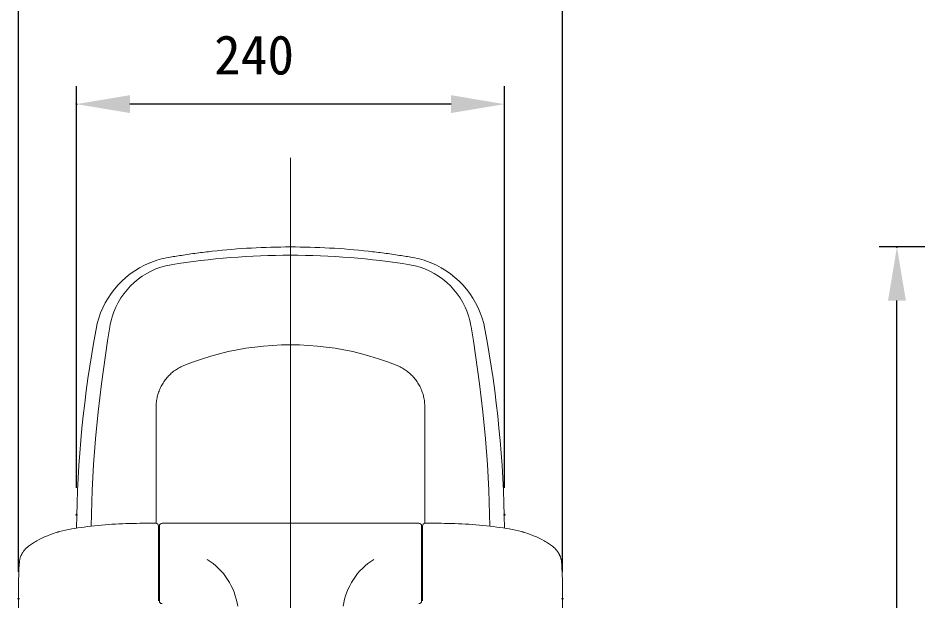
# Model space of a CAD drawing. Units: millimetres, scale not verified. Extents: x -203 to 203, y -143 to 143.
# Drawn here: x -38.3 to 12.2, y -17.8 to 14.8 of the extents above; entities that cross this region are included whole.
import ezdxf
from ezdxf.enums import TextEntityAlignment as Align

# ---------------------------------------------------------------- set-up
doc = ezdxf.new("R2010")
doc.units = ezdxf.units.MM
doc.header["$LTSCALE"] = 0.25
doc.header["$PDMODE"] = 32
doc.header["$PDSIZE"] = 0.05
doc.layers.add('0-1_ﾃﾞﾌｫﾙﾄ', color=7, linetype='Continuous', lineweight=18)
doc.layers.add('0-2_DEFPOINTS', color=7, linetype='Continuous')
doc.styles.add('ＭＳ ゴシック', font='')
doc.styles.get('ＭＳ ゴシック').set_extended_font_data('MS Gothic')

# ---------------------------------------------------------------- blocks, each defined once
blk = doc.blocks.new('D35')
at = {"layer": '0-1_ﾃﾞﾌｫﾙﾄ', "lineweight": 25}
for p, q in [((171.75, 132.2946), (171.75, 165.5)), ((202.25, 132.2946), (202.25, 165.5)), ((199.2502, 164.5), (174.7498, 164.5))]:
    blk.add_line(p, q, dxfattribs=at)
at = {"layer": '0-1_ﾃﾞﾌｫﾙﾄ'}
for points in [[(174.7498, 165), (174.7498, 164), (171.75, 164.5)], [(199.2502, 164), (199.2502, 165), (202.25, 164.5)]]:
    blk.add_solid(points, dxfattribs=at)
at = {"layer": '0-2_DEFPOINTS'}
for p in [(171.75, 164.5), (171.75, 130.7946), (202.25, 130.7946)]:
    blk.add_point(p, dxfattribs=at)
at = {"layer": '0-1_ﾃﾞﾌｫﾙﾄ', "style": 'ＭＳ ゴシック'}
blk.add_text('305', height=2.199, dxfattribs=at).set_placement((182.7143, 165.5), align=Align.BOTTOM_LEFT)
blk = doc.blocks.new('D36')
at = {"layer": '0-1_ﾃﾞﾌｫﾙﾄ', "lineweight": 25}
for p, q in [((175, 137), (175, 159.5)), ((199, 137), (199, 159.5)), ((196.0002, 158.5), (177.9998, 158.5))]:
    blk.add_line(p, q, dxfattribs=at)
at = {"layer": '0-1_ﾃﾞﾌｫﾙﾄ'}
for points in [[(177.9998, 159), (177.9998, 158), (175, 158.5)], [(196.0002, 158), (196.0002, 159), (199, 158.5)]]:
    blk.add_solid(points, dxfattribs=at)
at = {"layer": '0-2_DEFPOINTS'}
for p in [(175, 158.5), (175, 135.5), (199, 135.5)]:
    blk.add_point(p, dxfattribs=at)
at = {"layer": '0-1_ﾃﾞﾌｫﾙﾄ', "style": 'ＭＳ ゴシック'}
blk.add_text('240', height=2.199, dxfattribs=at).set_placement((182.7143, 159.5), align=Align.BOTTOM_LEFT)
blk = doc.blocks.new('D45')
at = {"layer": '0-1_ﾃﾞﾌｫﾙﾄ', "lineweight": 25}
for p, q in [((261.8513, 150.5), (220, 150.5)), ((221, 57.4998), (221, 147.5002))]:
    blk.add_line(p, q, dxfattribs=at)
at = {"layer": '0-1_ﾃﾞﾌｫﾙﾄ'}
blk.add_solid([(221.5, 147.5002), (220.5, 147.5002), (221, 150.5)], dxfattribs=at)
at = {"layer": '0-2_DEFPOINTS'}
blk.add_point((221, 150.5), dxfattribs=at)

msp = doc.modelspace()

# ---------------------------------------------------------------- linework, layer by layer
at = {"layer": '0-1_ﾃﾞﾌｫﾙﾄ'}
for p, q in [((-23, 7), (-23, -96)), ((-33.2534, -3.266), (-33.1262, -2.4709)), ((-12.7466, -3.266), (-12.8738, -2.4709)), ((-33.5948, -5.6758), (-33.2534, -3.266)), ((-24.5112, -3.5522), (-24.006, -3.5123)), ((-24.006, -3.5123), (-23.5033, -3.4886)), ((-23.5033, -3.4886), (-23, -3.4807)), ((-22.4967, -3.4886), (-23, -3.4807)), ((-21.994, -3.5123), (-22.4967, -3.4886)), ((-21.4888, -3.5522), (-21.994, -3.5123)), ((-12.4052, -5.6758), (-12.7466, -3.266)), ((-27.457, -4.1133), (-26.9755, -3.982)), ((-26.9755, -3.982), (-26.4874, -3.8651)), ((-26.4874, -3.8651), (-25.9958, -3.7635)), ((-25.9958, -3.7635), (-25.5023, -3.6775)), ((-25.5023, -3.6775), (-25.0064, -3.6069)), ((-25.0064, -3.6069), (-24.5112, -3.5522)), ((-20.9936, -3.6069), (-21.4888, -3.5522)), ((-20.4977, -3.6775), (-20.9936, -3.6069)), ((-20.0042, -3.7635), (-20.4977, -3.6775)), ((-19.5126, -3.8651), (-20.0042, -3.7635)), ((-19.0245, -3.982), (-19.5126, -3.8651)), ((-18.543, -4.1133), (-19.0245, -3.982)), ((-28.8876, -4.6013), (-28.443, -4.4334)), ((-28.443, -4.4334), (-27.9319, -4.2586)), ((-27.9319, -4.2586), (-27.457, -4.1133)), ((-18.0681, -4.2586), (-18.543, -4.1133)), ((-17.557, -4.4334), (-18.0681, -4.2586)), ((-17.1124, -4.6013), (-17.557, -4.4334)), ((-29.6798, -5.0769), (-29.6252, -5.03)), ((-29.6252, -5.03), (-29.5695, -4.9848)), ((-29.5695, -4.9848), (-29.5126, -4.9413)), ((-29.5126, -4.9413), (-29.4544, -4.8993)), ((-29.4544, -4.8993), (-29.3951, -4.8591)), ((-29.3951, -4.8591), (-29.3341, -4.8202)), ((-29.3341, -4.8202), (-29.2721, -4.7831)), ((-29.2721, -4.7831), (-29.2089, -4.7477)), ((-29.2089, -4.7477), (-29.1445, -4.7141)), ((-29.1445, -4.7141), (-29.0792, -4.6823)), ((-29.0792, -4.6823), (-29.0131, -4.6524)), ((-29.0131, -4.6524), (-28.8876, -4.6013)), ((-16.9869, -4.6524), (-17.1124, -4.6013)), ((-16.9208, -4.6823), (-16.9869, -4.6524)), ((-16.8555, -4.7141), (-16.9208, -4.6823)), ((-16.7911, -4.7477), (-16.8555, -4.7141)), ((-16.7279, -4.7831), (-16.7911, -4.7477)), ((-16.6659, -4.8202), (-16.7279, -4.7831)), ((-16.6049, -4.8591), (-16.6659, -4.8202)), ((-16.5456, -4.8993), (-16.6049, -4.8591)), ((-16.4874, -4.9413), (-16.5456, -4.8993)), ((-16.4305, -4.9848), (-16.4874, -4.9413)), ((-16.3748, -5.03), (-16.4305, -4.9848)), ((-16.3202, -5.0769), (-16.3748, -5.03)), ((-30.1054, -5.5635), (-30.0644, -5.5043)), ((-30.0644, -5.5043), (-30.0218, -5.4462)), ((-30.0218, -5.4462), (-29.9776, -5.3894)), ((-29.9776, -5.3894), (-29.9317, -5.3338)), ((-29.9317, -5.3338), (-29.8843, -5.2796)), ((-29.8843, -5.2796), (-29.8354, -5.2268)), ((-29.8354, -5.2268), (-29.785, -5.1754)), ((-29.785, -5.1754), (-29.7331, -5.1254)), ((-29.7331, -5.1254), (-29.6798, -5.0769)), ((-16.2669, -5.1254), (-16.3202, -5.0769)), ((-16.215, -5.1754), (-16.2669, -5.1254)), ((-16.1646, -5.2268), (-16.215, -5.1754)), ((-16.1157, -5.2796), (-16.1646, -5.2268)), ((-16.0683, -5.3338), (-16.1157, -5.2796)), ((-16.0224, -5.3894), (-16.0683, -5.3338)), ((-15.9782, -5.4462), (-16.0224, -5.3894)), ((-15.9356, -5.5043), (-15.9782, -5.4462)), ((-15.8946, -5.5635), (-15.9356, -5.5043)), ((-33.7787, -7.235), (-33.5948, -5.6758)), ((-30.3668, -6.0689), (-30.34, -6.0016)), ((-30.34, -6.0016), (-30.3113, -5.9351)), ((-30.3113, -5.9351), (-30.2812, -5.8705)), ((-30.2812, -5.8705), (-30.2493, -5.8068)), ((-30.2493, -5.8068), (-30.2156, -5.744)), ((-30.2156, -5.744), (-30.1802, -5.6822)), ((-30.1802, -5.6822), (-30.1436, -5.6224)), ((-30.1436, -5.6224), (-30.1054, -5.5635)), ((-15.8564, -5.6224), (-15.8946, -5.5635)), ((-15.8198, -5.6822), (-15.8564, -5.6224)), ((-15.7844, -5.744), (-15.8198, -5.6822)), ((-15.7507, -5.8068), (-15.7844, -5.744)), ((-15.7188, -5.8705), (-15.7507, -5.8068)), ((-15.6887, -5.9351), (-15.7188, -5.8705)), ((-15.66, -6.0016), (-15.6887, -5.9351)), ((-15.6332, -6.0689), (-15.66, -6.0016)), ((-12.2213, -7.235), (-12.4052, -5.6758)), ((-30.5057, -6.6008), (-30.4939, -6.5285)), ((-30.4939, -6.5285), (-30.4801, -6.4565)), ((-30.4801, -6.4565), (-30.4662, -6.3933)), ((-30.4662, -6.3933), (-30.4506, -6.3304)), ((-30.4506, -6.3304), (-30.4334, -6.268)), ((-30.4334, -6.268), (-30.4146, -6.206)), ((-30.4146, -6.206), (-30.3917, -6.1371)), ((-30.3917, -6.1371), (-30.3668, -6.0689)), ((-15.6083, -6.1371), (-15.6332, -6.0689)), ((-15.5854, -6.206), (-15.6083, -6.1371)), ((-15.5666, -6.268), (-15.5854, -6.206)), ((-15.5494, -6.3304), (-15.5666, -6.268)), ((-15.5338, -6.3933), (-15.5494, -6.3304)), ((-15.5199, -6.4565), (-15.5338, -6.3933)), ((-15.5061, -6.5285), (-15.5199, -6.4565)), ((-15.4943, -6.6008), (-15.5061, -6.5285)), ((-30.5365, -13.4803), (-30.5326, -6.9828)), ((-30.5326, -6.9828), (-30.5315, -6.8942)), ((-30.5315, -6.8942), (-30.5282, -6.8205)), ((-30.5282, -6.8205), (-30.5228, -6.7469)), ((-30.5228, -6.7469), (-30.5153, -6.6737)), ((-30.5153, -6.6737), (-30.5057, -6.6008)), ((-15.4847, -6.6737), (-15.4943, -6.6008)), ((-15.4772, -6.7469), (-15.4847, -6.6737)), ((-15.4718, -6.8205), (-15.4772, -6.7469)), ((-15.4685, -6.8942), (-15.4718, -6.8205)), ((-15.4674, -6.9828), (-15.4685, -6.8942)), ((-15.4635, -13.4803), (-15.4674, -6.9828)), ((-33.9285, -8.7562), (-33.7787, -7.235)), ((-12.0715, -8.7562), (-12.2213, -7.235)), ((-34.0394, -10.1778), (-33.9285, -8.7562)), ((-11.9606, -10.1778), (-12.0715, -8.7562)), ((-34.1204, -11.619), (-34.0394, -10.1778)), ((-11.8796, -11.619), (-11.9606, -10.1778)), ((-34.1782, -13.6377), (-34.1204, -11.619)), ((-11.8218, -13.6377), (-11.8796, -11.619)), ((-30.5547, -13.4797), (-31.4394, -13.4797)), ((-30.55, -13.4803), (-30.5547, -13.4797)), ((-30.55, -13.4797), (-30.5521, -13.4797)), ((-23, -13.4797), (-30.2, -13.4797)), ((-23, -13.4797), (-15.8, -13.4797)), ((-15.45, -13.4797), (-15.45, -13.4798)), ((-15.45, -13.4797), (-15.45, -13.4797)), ((-15.45, -13.4803), (-15.4453, -13.4797)), ((-15.45, -13.4797), (-15.4479, -13.4797)), ((-15.45, -13.4798), (-15.45, -13.4802)), ((-15.4453, -13.4797), (-14.5606, -13.4797)), ((-36.4588, -14.1091), (-36.6296, -14.1763)), ((-36.2865, -14.0456), (-36.4588, -14.1091)), ((-36.1904, -14.0119), (-36.2865, -14.0456)), ((-36.0775, -13.976), (-36.1904, -14.0119)), ((-30.4, -13.6297), (-30.4, -13.6307)), ((-30.4, -13.6307), (-30.4, -13.6313)), ((-30.4, -13.6313), (-30.4, -13.6315)), ((-30.4, -13.6315), (-30.4, -13.6322)), ((-30.4, -13.6322), (-30.4, -13.6325)), ((-30.4, -13.6325), (-30.4, -13.6329)), ((-30.4, -13.6329), (-30.4, -13.6339)), ((-30.4, -13.6329), (-30.4, -17.8297)), ((-30.35, -13.6265), (-30.35, -17.8297)), ((-15.65, -13.6265), (-15.65, -17.8297)), ((-15.6, -13.6297), (-15.6, -13.6307)), ((-15.6, -13.6307), (-15.6, -13.6313)), ((-15.6, -13.6313), (-15.6, -13.6315)), ((-15.6, -13.6315), (-15.6, -13.6322)), ((-15.6, -13.6322), (-15.6, -13.6325)), ((-15.6, -13.6325), (-15.6, -13.6329)), ((-15.6, -13.6329), (-15.6, -17.8297)), ((-15.6, -13.6329), (-15.6, -13.6339)), ((-9.9225, -13.976), (-9.8096, -14.0119)), ((-9.8096, -14.0119), (-9.7135, -14.0456)), ((-9.7135, -14.0456), (-9.5412, -14.1091)), ((-9.5412, -14.1091), (-9.3704, -14.1763)), ((-37.4662, -14.6013), (-37.5237, -14.6403)), ((-37.4075, -14.5635), (-37.4662, -14.6013)), ((-37.3467, -14.5261), (-37.4075, -14.5635)), ((-37.2838, -14.4892), (-37.3467, -14.5261)), ((-37.2187, -14.4527), (-37.2838, -14.4892)), ((-37.0847, -14.382), (-37.2187, -14.4527)), ((-36.942, -14.3125), (-37.0847, -14.382)), ((-36.7904, -14.244), (-36.942, -14.3125)), ((-36.6296, -14.1763), (-36.7904, -14.244)), ((-9.3704, -14.1763), (-9.2096, -14.244)), ((-9.2096, -14.244), (-9.058, -14.3125)), ((-9.058, -14.3125), (-8.9153, -14.382)), ((-8.9153, -14.382), (-8.7813, -14.4527)), ((-8.7813, -14.4527), (-8.7162, -14.4892)), ((-8.7162, -14.4892), (-8.6533, -14.5261)), ((-8.6533, -14.5261), (-8.5925, -14.5635)), ((-8.5925, -14.5635), (-8.5338, -14.6013)), ((-8.5338, -14.6013), (-8.4763, -14.6403)), ((-38.0227, -15.134), (-38.0346, -15.1531)), ((-38.0105, -15.1152), (-38.0227, -15.134)), ((-37.9852, -15.0783), (-38.0105, -15.1152)), ((-37.9588, -15.0424), (-37.9852, -15.0783)), ((-37.9315, -15.0076), (-37.9588, -15.0424)), ((-37.8993, -14.9692), (-37.9315, -15.0076)), ((-37.8658, -14.9319), (-37.8993, -14.9692)), ((-37.8311, -14.8955), (-37.8658, -14.9319)), ((-37.7952, -14.8601), (-37.8311, -14.8955)), ((-37.7682, -14.8347), (-37.7952, -14.8601)), ((-37.7407, -14.8098), (-37.7682, -14.8347)), ((-37.7127, -14.7855), (-37.7407, -14.8098)), ((-37.6843, -14.7616), (-37.7127, -14.7855)), ((-37.6328, -14.7204), (-37.6843, -14.7616)), ((-37.5792, -14.6799), (-37.6328, -14.7204)), ((-37.5237, -14.6403), (-37.5792, -14.6799)), ((-8.4763, -14.6403), (-8.4208, -14.6799)), ((-8.4208, -14.6799), (-8.3672, -14.7204)), ((-8.3672, -14.7204), (-8.3157, -14.7616)), ((-8.3157, -14.7616), (-8.2873, -14.7855)), ((-8.2873, -14.7855), (-8.2593, -14.8098)), ((-8.2593, -14.8098), (-8.2318, -14.8347)), ((-8.2318, -14.8347), (-8.2048, -14.8601)), ((-8.2048, -14.8601), (-8.1689, -14.8955)), ((-8.1689, -14.8955), (-8.1342, -14.9319)), ((-8.1342, -14.9319), (-8.1007, -14.9692)), ((-8.1007, -14.9692), (-8.0685, -15.0076)), ((-8.0685, -15.0076), (-8.0412, -15.0424)), ((-8.0412, -15.0424), (-8.0148, -15.0783)), ((-8.0148, -15.0783), (-7.9895, -15.1152)), ((-7.9895, -15.1152), (-7.9773, -15.134)), ((-7.9773, -15.134), (-7.9654, -15.1531)), ((-38.1927, -15.618), (-38.1941, -15.6357)), ((-38.1909, -15.6004), (-38.1927, -15.618)), ((-38.1864, -15.5654), (-38.1909, -15.6004)), ((-38.1808, -15.5309), (-38.1864, -15.5654)), ((-38.174, -15.4967), (-38.1808, -15.5309)), ((-38.1661, -15.463), (-38.174, -15.4967)), ((-38.1571, -15.4297), (-38.1661, -15.463)), ((-38.1471, -15.3968), (-38.1571, -15.4297)), ((-38.1361, -15.3644), (-38.1471, -15.3968)), ((-38.1257, -15.3364), (-38.1361, -15.3644)), ((-38.1145, -15.3089), (-38.1257, -15.3364)), ((-38.1027, -15.2818), (-38.1145, -15.3089)), ((-38.0903, -15.2552), (-38.1027, -15.2818)), ((-38.0772, -15.229), (-38.0903, -15.2552)), ((-38.0636, -15.2033), (-38.0772, -15.229)), ((-38.0494, -15.178), (-38.0636, -15.2033)), ((-38.0346, -15.1531), (-38.0494, -15.178)), ((-7.9654, -15.1531), (-7.9506, -15.178)), ((-7.9506, -15.178), (-7.9364, -15.2033)), ((-7.9364, -15.2033), (-7.9228, -15.229)), ((-7.9228, -15.229), (-7.9097, -15.2552)), ((-7.9097, -15.2552), (-7.8973, -15.2818)), ((-7.8973, -15.2818), (-7.8855, -15.3089)), ((-7.8855, -15.3089), (-7.8743, -15.3364)), ((-7.8743, -15.3364), (-7.8639, -15.3644)), ((-7.8639, -15.3644), (-7.8529, -15.3968)), ((-7.8529, -15.3968), (-7.8429, -15.4297)), ((-7.8429, -15.4297), (-7.8339, -15.463)), ((-7.8339, -15.463), (-7.826, -15.4967)), ((-7.826, -15.4967), (-7.8192, -15.5309)), ((-7.8192, -15.5309), (-7.8136, -15.5654)), ((-7.8136, -15.5654), (-7.8091, -15.6004)), ((-7.8091, -15.6004), (-7.8073, -15.618)), ((-7.8073, -15.618), (-7.8059, -15.6357)), ((-38.25, -17.1819), (-38.25, -17.7054)), ((-7.75, -17.1819), (-7.75, -17.7054))]:
    msp.add_line(p, q, dxfattribs=at)
for centre, radius, start, end in [((-23.0006, -37.9966), 39.9965, 98.79414, 99.84761), ((-23.0253, -40.8131), 42.3484, 89.96575, 99.05904), ((-23, -38), 40, 97.54936, 98.79423), ((-22.9994, -38.005), 40.005, 96.28717, 97.54922), ((-22.9997, -38.0022), 40.0022, 90.0004, 96.28717), ((-23.0003, -38.0022), 40.0022, 83.71283, 89.9996), ((-22.9747, -40.8131), 42.3484, 80.94096, 90.03425), ((-23.0006, -38.005), 40.005, 82.45078, 83.71283), ((-23, -38), 40, 81.20577, 82.45064), ((-22.9994, -37.9966), 39.9965, 80.15239, 81.20586), ((-28.986, -3.5157), 5, 112.38646, 169.45122), ((-28.9853, -3.5176), 5.0021, 112.10793, 112.38563), ((-28.9851, -3.518), 5.0024, 99.85278, 112.10794), ((-17.0149, -3.518), 5.0024, 67.89206, 80.14722), ((-17.0147, -3.5176), 5.0021, 67.61437, 67.89207), ((-17.014, -3.5157), 5, 10.54878, 67.61354), ((-28.9794, -3.1268), 4.1951, 99.79649, 163.25423), ((-17.0206, -3.1268), 4.1951, 16.74577, 80.20351), ((-28.9465, -3.1577), 4.2355, 162.98221, 170.66861), ((-17.0535, -3.1577), 4.2355, 9.33139, 17.01779), ((30.01, -14.5016), 65.0101, 169.45144, 179.33561), ((-76.01, -14.5016), 65.0101, 0.66439, 10.54856), ((-31.4392, -37.2882), 23.8085, 90.00039, 97.54715), ((-30.55, -13.6297), 0.15, 0.00003, 90.00003), ((-30.2, -13.6296), 0.1499, 89.98332, 178.81173), ((-15.8, -13.6296), 0.1499, 1.18827, 90.01668), ((-15.45, -13.6297), 0.15, 89.99997, 179.99997), ((-14.5608, -37.2882), 23.8085, 82.45285, 89.99961), ((-34.8726, -18.0006), 4.2011, 105.82442, 106.6664), ((-34.7261, -18.517), 4.7378, 105.06013, 105.82632), ((-33.1773, -25.1402), 11.5381, 96.91424, 103.94145), ((-12.8227, -25.1402), 11.5381, 76.05855, 83.08576), ((-11.2739, -18.517), 4.7378, 74.17368, 74.93987), ((-11.1274, -18.0006), 4.2011, 73.3336, 74.17558), ((-18.1951, -17.1324), 20.055, 175.72026, 180.1414), ((-18.1951, -17.1324), 20.055, 175.72023, 175.72026), ((-29.667, -18.6789), 3.7539, 8.43412, 57.94498), ((-16.333, -18.6789), 3.7539, 122.05502, 171.56588), ((-27.8049, -17.1324), 20.055, 359.8586, 4.27974), ((-27.8049, -17.1324), 20.055, 4.27974, 4.27977), ((-18.0943, -17.8383), 20.1561, 179.62232, 184.23913), ((-30.2, -17.8297), 0.15, 180, 270), ((-15.8, -17.8297), 0.15, 270, 0), ((-27.9057, -17.8383), 20.1561, 355.76087, 0.37768)]:
    msp.add_arc(centre, radius, start, end, dxfattribs=at)

# ---------------------------------------------------------------- block references
for name in ['D35', 'D36', 'D45']:
    msp.add_blockref(name, (-210, -148.5), dxfattribs=at)

doc.saveas('drawing.dxf')
